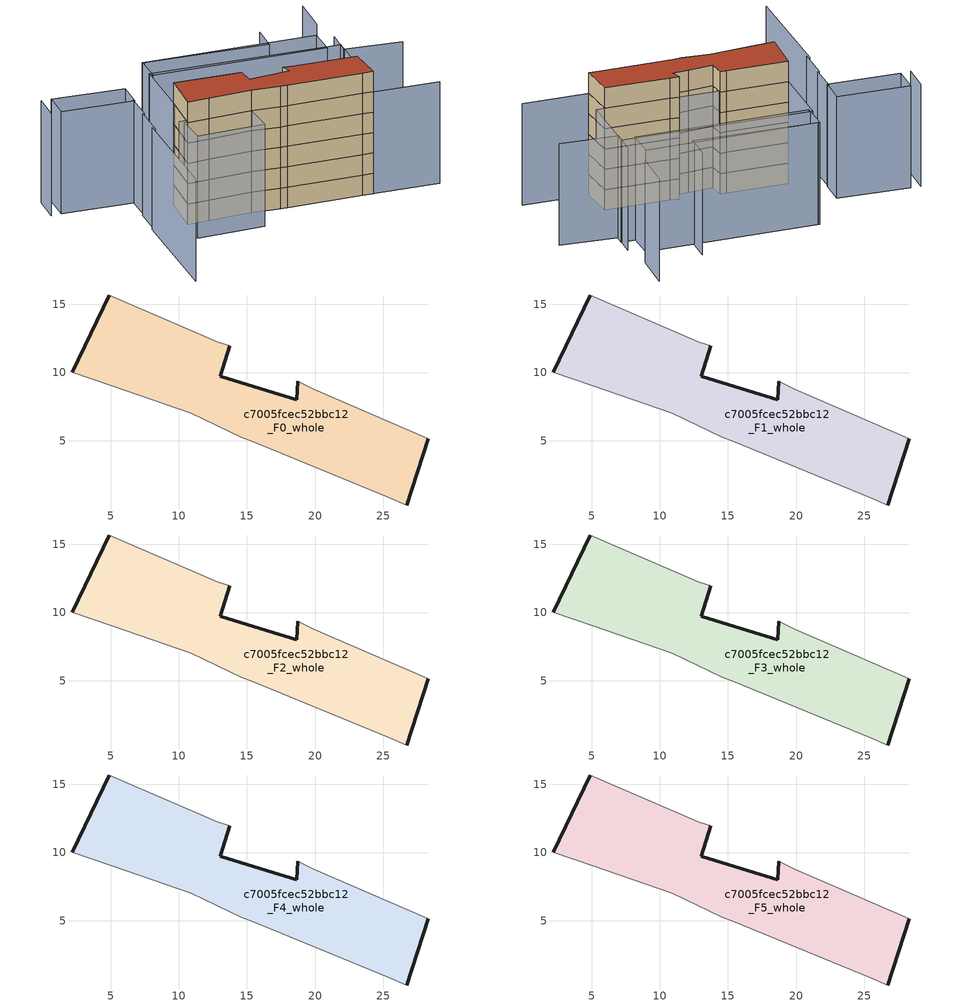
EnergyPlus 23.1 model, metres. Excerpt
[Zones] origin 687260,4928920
c7005fcec52bbc12_F0_whole
 floor ground (EU_floor_Construction): 28.32,5.14 26.74,0.28 25.37,0.84 15.47,4.91 14.59,5.27 10.91,7.03 5.07,9.03 2.16,10.02 4.87,15.7 12.89,12.24 13.74,11.98 13.05,9.73 16.48,8.67 18.65,8 18.74,9.35 19.92,8.79 z0
 wall outside (EU_wall_Construction): 4.87,15.7 2.16,10.02 / 26.74,0.28 28.32,5.14 / 18.74,9.35 18.65,8 16.48,8.67 13.05,9.73 13.74,11.98 z0:3
 wall adiabatic (EU_wall_Construction): 2.16,10.02 5.07,9.03 10.91,7.03 14.59,5.27 15.47,4.91 25.37,0.84 26.74,0.28 / 28.32,5.14 19.92,8.79 18.74,9.35 / 13.74,11.98 12.89,12.24 4.87,15.7 z0:3
c7005fcec52bbc12_F1_whole
 floor to c7005fcec52bbc12_F0_whole (EU_floor_Construction): 28.32,5.14 26.74,0.28 25.37,0.84 15.47,4.91 14.59,5.27 10.91,7.03 5.07,9.03 2.16,10.02 4.87,15.7 12.89,12.24 13.74,11.98 13.05,9.73 16.48,8.67 18.65,8 18.74,9.35 19.92,8.79 z3
 wall outside (EU_wall_Construction): 4.87,15.7 2.16,10.02 / 26.74,0.28 28.32,5.14 / 18.74,9.35 18.65,8 16.48,8.67 13.05,9.73 13.74,11.98 z3:6
 wall adiabatic (EU_wall_Construction): 2.16,10.02 5.07,9.03 10.91,7.03 14.59,5.27 15.47,4.91 25.37,0.84 26.74,0.28 / 28.32,5.14 19.92,8.79 18.74,9.35 / 13.74,11.98 12.89,12.24 4.87,15.7 z3:6
c7005fcec52bbc12_F2_whole
 floor to c7005fcec52bbc12_F1_whole (EU_floor_Construction): 28.32,5.14 26.74,0.28 25.37,0.84 15.47,4.91 14.59,5.27 10.91,7.03 5.07,9.03 2.16,10.02 4.87,15.7 12.89,12.24 13.74,11.98 13.05,9.73 16.48,8.67 18.65,8 18.74,9.35 19.92,8.79 z6
 wall outside (EU_wall_Construction): 4.87,15.7 2.16,10.02 / 26.74,0.28 28.32,5.14 / 18.74,9.35 18.65,8 16.48,8.67 13.05,9.73 13.74,11.98 z6:9
 wall adiabatic (EU_wall_Construction): 2.16,10.02 5.07,9.03 10.91,7.03 14.59,5.27 15.47,4.91 25.37,0.84 26.74,0.28 / 28.32,5.14 19.92,8.79 18.74,9.35 / 13.74,11.98 12.89,12.24 4.87,15.7 z6:9
c7005fcec52bbc12_F3_whole
 floor to c7005fcec52bbc12_F2_whole (EU_floor_Construction): 28.32,5.14 26.74,0.28 25.37,0.84 15.47,4.91 14.59,5.27 10.91,7.03 5.07,9.03 2.16,10.02 4.87,15.7 12.89,12.24 13.74,11.98 13.05,9.73 16.48,8.67 18.65,8 18.74,9.35 19.92,8.79 z9
 wall outside (EU_wall_Construction): 4.87,15.7 2.16,10.02 / 26.74,0.28 28.32,5.14 / 18.74,9.35 18.65,8 16.48,8.67 13.05,9.73 13.74,11.98 z9:12
 wall adiabatic (EU_wall_Construction): 2.16,10.02 5.07,9.03 10.91,7.03 14.59,5.27 15.47,4.91 25.37,0.84 26.74,0.28 / 28.32,5.14 19.92,8.79 18.74,9.35 / 13.74,11.98 12.89,12.24 4.87,15.7 z9:12
c7005fcec52bbc12_F4_whole
 floor to c7005fcec52bbc12_F3_whole (EU_floor_Construction): 28.32,5.14 26.74,0.28 25.37,0.84 15.47,4.91 14.59,5.27 10.91,7.03 5.07,9.03 2.16,10.02 4.87,15.7 12.89,12.24 13.74,11.98 13.05,9.73 16.48,8.67 18.65,8 18.74,9.35 19.92,8.79 z12
 wall outside (EU_wall_Construction): 4.87,15.7 2.16,10.02 / 26.74,0.28 28.32,5.14 / 18.74,9.35 18.65,8 16.48,8.67 13.05,9.73 13.74,11.98 z12:15
 wall adiabatic (EU_wall_Construction): 2.16,10.02 5.07,9.03 10.91,7.03 14.59,5.27 15.47,4.91 25.37,0.84 26.74,0.28 / 28.32,5.14 19.92,8.79 18.74,9.35 / 13.74,11.98 12.89,12.24 4.87,15.7 z12:15
c7005fcec52bbc12_F5_whole
 floor to c7005fcec52bbc12_F4_whole (EU_floor_Construction): 28.32,5.14 26.74,0.28 25.37,0.84 15.47,4.91 14.59,5.27 10.91,7.03 5.07,9.03 2.16,10.02 4.87,15.7 12.89,12.24 13.74,11.98 13.05,9.73 16.48,8.67 18.65,8 18.74,9.35 19.92,8.79 z15
 wall outside (EU_wall_Construction): 4.87,15.7 2.16,10.02 / 26.74,0.28 28.32,5.14 / 18.74,9.35 18.65,8 16.48,8.67 13.05,9.73 13.74,11.98 z15:18
 wall adiabatic (EU_wall_Construction): 2.16,10.02 5.07,9.03 10.91,7.03 14.59,5.27 15.47,4.91 25.37,0.84 26.74,0.28 / 28.32,5.14 19.92,8.79 18.74,9.35 / 13.74,11.98 12.89,12.24 4.87,15.7 z15:18
 roof outside (EU_roof_Construction): 26.74,0.28 28.32,5.14 19.92,8.79 18.74,9.35 18.65,8 16.48,8.67 13.05,9.73 13.74,11.98 12.89,12.24 4.87,15.7 2.16,10.02 5.07,9.03 10.91,7.03 14.59,5.27 15.47,4.91 25.37,0.84 z18
shading: 1.5,11 35.38,-3.42 / -2.31,12.09 -8.88,-3.46 / 40.19,8.98 32.75,12.56 / 32.75,12.56 34.54,16.27 / -0.3,16.15 -2.23,11.61 / 1.6,20.03 -0.09,16.06 / 28.23,24.08 26.57,20.4 / 26.57,20.4 10.57,27.62 / 37.92,26.07 35.48,20.7 / -7.45,28.3 -9.23,24.37 / 9.37,2.79 0.3,6.1 / 0.3,6.1 1.85,10.33 / 1.85,10.33 10.91,7.03 / 10.91,7.03 9.37,2.79 / 29.42,4.66 4.74,15.38 / 4.74,15.38 8.73,24.58 / 8.73,24.58 33.42,13.86 / 33.42,13.86 29.42,4.66 / 31.53,14.47 8.79,23.88 / 8.79,23.88 10.37,27.7 / 10.37,27.7 33.11,18.29 / 33.11,18.29 31.53,14.47 / -6.17,27.66 3.27,23.44 / 3.27,23.44 1.63,19.78 / 1.63,19.78 -7.81,24.01 / -7.81,24.01 -6.17,27.66 z0:15
[Building]
EU S2 Campaign: North Axis=0; Terrain=City; Solar Distribution=FullExterior
[Site:Location]
Bologna: Latitude=44.5; Longitude=11.25; Time Zone=1; Elevation=37
[SizingPeriod:WeatherFileDays]
AnnualSizingPeriod: Begin Month=1; Begin Day of Month=1; End Month=12; End Day of Month=31; Day of Week for Start Day=Monday; Use Weather File Daylight Saving Period=No; Use Weather File Rain and Snow Indicators=No
[MATERIAL]
EU_InternalMass_Material: Roughness=MediumRough; Thickness=0.1; Conductivity=1; Density=1800; Specific Heat=900; Thermal Absorptance=0.9; Solar Absorptance=0.7; Visible Absorptance=0.7
[MATERIAL:NOMASS] Roughness=MediumRough; Thermal Absorptance=0.9; Solar Absorptance=0.7; Visible Absorptance=0.7
Name | Thermal Resistance
EU_wall_NoMass | 0.905828
EU_roof_NoMass | 0.37593
EU_floor_NoMass | 0.67114
[CONSTRUCTION]
EU_wall_Construction: EU_wall_NoMass
EU_roof_Construction: EU_roof_NoMass
EU_floor_Construction: EU_floor_NoMass
EU_InternalMass_Construction: EU_InternalMass_Material
[ZONE] Type=1; Multiplier=1; Ceiling Height=autocalculate; Floor Area=autocalculate; Part of Total Floor Area=Yes
Name | Volume
c7005fcec52bbc12_F0_whole | 402.244
c7005fcec52bbc12_F1_whole; c7005fcec52bbc12_F2_whole; c7005fcec52bbc12_F3_whole; c7005fcec52bbc12_F4_whole; c7005fcec52bbc12_F5_whole | 402.245
[INTERNALMASS] Construction=EU_InternalMass_Construction; Surface Area=134.082
Name | Zone or ZoneList
c7005fcec52bbc12_F0_whole_EU_InternalMass | c7005fcec52bbc12_F0_whole
c7005fcec52bbc12_F1_whole_EU_InternalMass | c7005fcec52bbc12_F1_whole
c7005fcec52bbc12_F2_whole_EU_InternalMass | c7005fcec52bbc12_F2_whole
c7005fcec52bbc12_F3_whole_EU_InternalMass | c7005fcec52bbc12_F3_whole
c7005fcec52bbc12_F4_whole_EU_InternalMass | c7005fcec52bbc12_F4_whole
c7005fcec52bbc12_F5_whole_EU_InternalMass | c7005fcec52bbc12_F5_whole
[OTHEREQUIPMENT] Fuel Type=Electricity; Design Level Calculation Method=Watts/Area; Power per Zone Floor Area=1; Fraction Latent=0; Fraction Radiant=0; Fraction Lost=0; Carbon Dioxide Generation Rate=0; EndUse Subcategory=EU_Step8_InternalGains
Name | Zone or ZoneList or Space or SpaceList | Schedule
EU_Step8_InternalGain_c7005fcec52bbc12_F0_whole_f000 | c7005fcec52bbc12_F0_whole | EU_Step8_GainSchedule_c7005fcec52bbc12_F0_whole_f000
EU_Step8_InternalGain_c7005fcec52bbc12_F1_whole_f000 | c7005fcec52bbc12_F1_whole | EU_Step8_GainSchedule_c7005fcec52bbc12_F1_whole_f000
EU_Step8_InternalGain_c7005fcec52bbc12_F2_whole_f000 | c7005fcec52bbc12_F2_whole | EU_Step8_GainSchedule_c7005fcec52bbc12_F2_whole_f000
EU_Step8_InternalGain_c7005fcec52bbc12_F3_whole_f000 | c7005fcec52bbc12_F3_whole | EU_Step8_GainSchedule_c7005fcec52bbc12_F3_whole_f000
EU_Step8_InternalGain_c7005fcec52bbc12_F4_whole_f000 | c7005fcec52bbc12_F4_whole | EU_Step8_GainSchedule_c7005fcec52bbc12_F4_whole_f000
EU_Step8_InternalGain_c7005fcec52bbc12_F5_whole_f000 | c7005fcec52bbc12_F5_whole | EU_Step8_GainSchedule_c7005fcec52bbc12_F5_whole_f000
[ZONEVENTILATION:DESIGNFLOWRATE] Schedule=EU_AlwaysOn; Design Flow Rate Calculation Method=AirChanges/Hour; Air Changes per Hour=0.73129; Ventilation Type=Natural; Fan Pressure Rise=0; Fan Total Efficiency=1; Constant Term Coefficient=1; Temperature Term Coefficient=0; Velocity Term Coefficient=0; Velocity Squared Term Coefficient=0; Minimum Indoor Temperature=-100; Maximum Indoor Temperature=100; Delta Temperature=-100; Minimum Outdoor Temperature=-100; Maximum Outdoor Temperature=100; Maximum Wind Speed=40
Name | Zone or ZoneList or Space or SpaceList
EU_ConstantAir_c7005fcec52bbc12_F0_whole | c7005fcec52bbc12_F0_whole
EU_ConstantAir_c7005fcec52bbc12_F1_whole | c7005fcec52bbc12_F1_whole
EU_ConstantAir_c7005fcec52bbc12_F2_whole | c7005fcec52bbc12_F2_whole
EU_ConstantAir_c7005fcec52bbc12_F3_whole | c7005fcec52bbc12_F3_whole
EU_ConstantAir_c7005fcec52bbc12_F4_whole | c7005fcec52bbc12_F4_whole
EU_ConstantAir_c7005fcec52bbc12_F5_whole | c7005fcec52bbc12_F5_whole
[HVACTEMPLATE:THERMOSTAT] Constant Heating Setpoint=20; Constant Cooling Setpoint=50
EU_HeatOnly_c7005fcec52bbc12_F0_whole; EU_HeatOnly_c7005fcec52bbc12_F1_whole; EU_HeatOnly_c7005fcec52bbc12_F2_whole; EU_HeatOnly_c7005fcec52bbc12_F3_whole; EU_HeatOnly_c7005fcec52bbc12_F4_whole; EU_HeatOnly_c7005fcec52bbc12_F5_whole
[HVACTEMPLATE:ZONE:IDEALLOADSAIRSYSTEM] System Availability Schedule=EU_AlwaysOn; Maximum Heating Supply Air Temperature=50; Minimum Cooling Supply Air Temperature=13; Maximum Heating Supply Air Humidity Ratio=0.0156; Minimum Cooling Supply Air Humidity Ratio=0.0077; Heating Limit=NoLimit; Cooling Limit=NoLimit; Heating Availability Schedule=EU_AlwaysOn; Cooling Availability Schedule=EU_CoolingOff; Dehumidification Control Type=ConstantSensibleHeatRatio; Cooling Sensible Heat Ratio=0.7; Dehumidification Setpoint=60; Humidification Control Type=None; Humidification Setpoint=30; Outdoor Air Method=None; Outdoor Air Flow Rate per Person=0.00944; Outdoor Air Flow Rate per Zone Floor Area=0; Outdoor Air Flow Rate per Zone=0; Demand Controlled Ventilation Type=None; Outdoor Air Economizer Type=NoEconomizer; Heat Recovery Type=None; Sensible Heat Recovery Effectiveness=0.7; Latent Heat Recovery Effectiveness=0.65
Name | Template Thermostat
c7005fcec52bbc12_F0_whole | EU_HeatOnly_c7005fcec52bbc12_F0_whole
c7005fcec52bbc12_F1_whole | EU_HeatOnly_c7005fcec52bbc12_F1_whole
c7005fcec52bbc12_F2_whole | EU_HeatOnly_c7005fcec52bbc12_F2_whole
c7005fcec52bbc12_F3_whole | EU_HeatOnly_c7005fcec52bbc12_F3_whole
c7005fcec52bbc12_F4_whole | EU_HeatOnly_c7005fcec52bbc12_F4_whole
c7005fcec52bbc12_F5_whole | EU_HeatOnly_c7005fcec52bbc12_F5_whole
[SIZING:ZONE] Zone Cooling Design Supply Air Temperature Input Method=SupplyAirTemperature; Zone Cooling Design Supply Air Temperature=13; Zone Heating Design Supply Air Temperature Input Method=SupplyAirTemperature; Zone Heating Design Supply Air Temperature=50; Zone Cooling Design Supply Air Humidity Ratio=0.008; Zone Heating Design Supply Air Humidity Ratio=0.008; Cooling Design Air Flow Method=DesignDay; Cooling Design Air Flow Rate=0; Cooling Minimum Air Flow per Zone Floor Area=0.000762; Cooling Minimum Air Flow=0; Cooling Minimum Air Flow Fraction=0.2; Heating Design Air Flow Method=DesignDay; Heating Design Air Flow Rate=0; Heating Maximum Air Flow per Zone Floor Area=0.002032; Heating Maximum Air Flow=0.141576; Heating Maximum Air Flow Fraction=0.3; Account for Dedicated Outdoor Air System=No; Dedicated Outdoor Air System Control Strategy=NeutralSupplyAir; Dedicated Outdoor Air Low Setpoint Temperature for Design=autosize; Dedicated Outdoor Air High Setpoint Temperature for Design=autosize; Zone Load Sizing Method=Sensible Load Only No Latent Load; Zone Latent Cooling Design Supply Air Humidity Ratio Input Method=HumidityRatioDifference; Zone Cooling Design Supply Air Humidity Ratio Difference=0.005; Zone Latent Heating Design Supply Air Humidity Ratio Input Method=HumidityRatioDifference; Zone Humidification Design Supply Air Humidity Ratio Difference=0.005
c7005fcec52bbc12_F0_whole; c7005fcec52bbc12_F1_whole; c7005fcec52bbc12_F2_whole; c7005fcec52bbc12_F3_whole; c7005fcec52bbc12_F4_whole; c7005fcec52bbc12_F5_whole
[SCHEDULE:CONSTANT]
Name | Hourly Value
EU_AlwaysOn | 1
EU_CoolingOff | 0
[SCHEDULE:FILE] Column Number=1; Rows to Skip at Top=0; Number of Hours of Data=8760; Column Separator=Comma; Interpolate to Timestep=No; Minutes per Item=60; Adjust Schedule for Daylight Savings=Yes
Name | File
EU_Step8_GainSchedule_c7005fcec52bbc12_F0_whole_f000 | ../../schedules/c7005fcec52bbc12/c7005fcec52bbc12_F0_whole_f000_gain.csv
EU_Step8_GainSchedule_c7005fcec52bbc12_F1_whole_f000 | ../../schedules/c7005fcec52bbc12/c7005fcec52bbc12_F1_whole_f000_gain.csv
EU_Step8_GainSchedule_c7005fcec52bbc12_F2_whole_f000 | ../../schedules/c7005fcec52bbc12/c7005fcec52bbc12_F2_whole_f000_gain.csv
EU_Step8_GainSchedule_c7005fcec52bbc12_F3_whole_f000 | ../../schedules/c7005fcec52bbc12/c7005fcec52bbc12_F3_whole_f000_gain.csv
EU_Step8_GainSchedule_c7005fcec52bbc12_F4_whole_f000 | ../../schedules/c7005fcec52bbc12/c7005fcec52bbc12_F4_whole_f000_gain.csv
EU_Step8_GainSchedule_c7005fcec52bbc12_F5_whole_f000 | ../../schedules/c7005fcec52bbc12/c7005fcec52bbc12_F5_whole_f000_gain.csv
